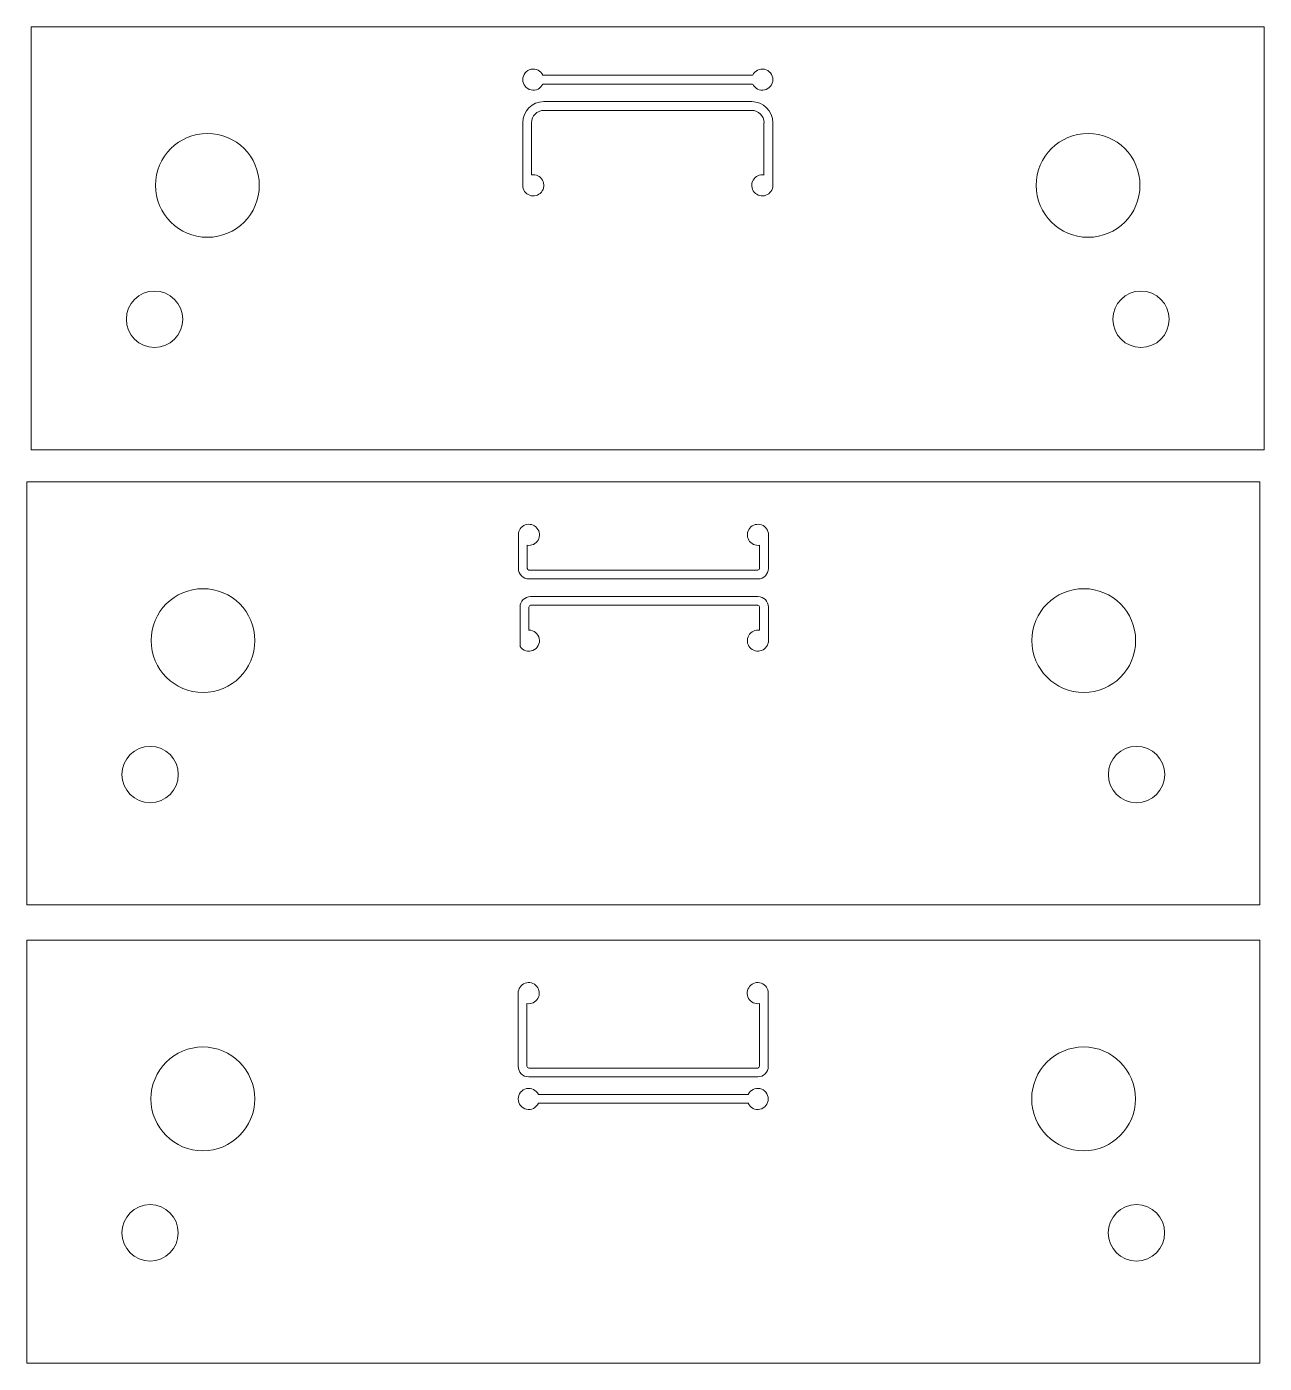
# Model space of a CAD drawing. Header units: inches. Extents: x 0 to 1.47, y 0 to 5.91.
# Drawn here: x 0.083 to 1.466, y 4.418 to 5.911 of the extents above; entities outside this region: 2.
import ezdxf

# ---------------------------------------------------------------- set-up
doc = ezdxf.new("R2010")
doc.units = ezdxf.units.IN
doc.header["$MEASUREMENT"] = 0
doc.styles.add('SLDTEXTSTYLE0', font='TXT', dxfattribs={"width": 0.7})

msp = doc.modelspace()

# ---------------------------------------------------------------- linework, layer by layer
at = {"color": 7, "linetype": 'Continuous', "lineweight": 15}
for p, q in [((1.4656, 5.9106), (0.0876, 5.9106)), ((0.0876, 5.9106), (0.0876, 5.4381)), ((1.4656, 5.4381), (1.4656, 5.9106)), ((0.8938, 5.8564), (0.6594, 5.8564)), ((0.6594, 5.8466), (0.8938, 5.8466)), ((0.8928, 5.8269), (0.6605, 5.8269)), ((0.6605, 5.8171), (0.8928, 5.8171)), ((0.6369, 5.8033), (0.6369, 5.7334)), ((0.6467, 5.745), (0.6467, 5.8033)), ((0.9065, 5.8033), (0.9065, 5.745)), ((0.9164, 5.7334), (0.9164, 5.8033)), ((0.0876, 5.4381), (1.4656, 5.4381)), ((1.4607, 5.4021), (0.0827, 5.4021)), ((0.0827, 5.4021), (0.0827, 4.9296)), ((1.4607, 4.9296), (1.4607, 5.4021)), ((0.632, 5.343), (0.632, 5.3056)), ((0.6418, 5.3056), (0.6418, 5.3314)), ((0.9016, 5.3314), (0.9016, 5.3056)), ((0.9115, 5.3056), (0.9115, 5.343)), ((0.8997, 5.3036), (0.6438, 5.3036)), ((0.6438, 5.2938), (0.8997, 5.2938)), ((0.8997, 5.2741), (0.6457, 5.2741)), ((0.6339, 5.2623), (0.6339, 5.2184)), ((0.6438, 5.2367), (0.6438, 5.2623)), ((0.6457, 5.2643), (0.8997, 5.2643)), ((0.9016, 5.2623), (0.9016, 5.2366)), ((0.9115, 5.2249), (0.9115, 5.2623)), ((0.0827, 4.9296), (1.4607, 4.9296)), ((1.4605, 4.8902), (0.0826, 4.8902)), ((0.0826, 4.8902), (0.0826, 4.4177)), ((1.4605, 4.4177), (1.4605, 4.8902)), ((0.6318, 4.8311), (0.6318, 4.7494)), ((0.9113, 4.7494), (0.9113, 4.8311)), ((0.6416, 4.7494), (0.6416, 4.8195)), ((0.9015, 4.8195), (0.9015, 4.7494)), ((0.8995, 4.7474), (0.6436, 4.7474)), ((0.6436, 4.7376), (0.8995, 4.7376)), ((0.8888, 4.7179), (0.6543, 4.7179)), ((0.6543, 4.7081), (0.8888, 4.7081)), ((0.0826, 4.4177), (1.4605, 4.4177))]:
    msp.add_line(p, q, dxfattribs=at)
for centre, radius in [((0.2845, 5.7334), 0.058), ((1.2687, 5.7334), 0.058), ((0.2254, 5.5838), 0.0315), ((1.3278, 5.5838), 0.0315), ((0.2796, 5.2249), 0.058), ((1.2638, 5.2249), 0.058), ((0.2205, 5.0753), 0.0315), ((1.3229, 5.0753), 0.0315), ((0.2794, 4.713), 0.058), ((1.2637, 4.713), 0.058), ((0.2204, 4.5634), 0.0315), ((1.3227, 4.5634), 0.0315)]:
    msp.add_circle(centre, radius, dxfattribs=at)
for centre, radius, start, end in [((0.6487, 5.8515), 0.0118, 24.6243, 335.3757), ((0.9046, 5.8515), 0.0118, 204.6243, 155.3757), ((0.6605, 5.8033), 0.0236, 90, 180), ((0.8928, 5.8033), 0.0236, 0, 90), ((0.6605, 5.8033), 0.0138, 90, 180), ((0.8928, 5.8033), 0.0138, 0, 90), ((0.6487, 5.7334), 0.0118, 180, 99.5941), ((0.9046, 5.7334), 0.0118, 80.4059, 0), ((0.6438, 5.343), 0.0118, 260.4059, 180), ((0.8997, 5.343), 0.0118, 0, 279.5941), ((0.6438, 5.3056), 0.0118, 180, 270), ((0.6438, 5.3056), 0.00197, 180, 270), ((0.8997, 5.3056), 0.0118, 270, 0), ((0.8997, 5.3056), 0.00197, 270, 0), ((0.6457, 5.2623), 0.0118, 90, 180), ((0.8997, 5.2623), 0.0118, 0, 90), ((0.6457, 5.2623), 0.00197, 90, 180), ((0.8997, 5.2623), 0.00197, 0, 90), ((0.6438, 5.2249), 0.0118, 213.5573, 90), ((0.8997, 5.2249), 0.0118, 80.4059, 0), ((0.6436, 4.8311), 0.0118, 260.4059, 180), ((0.8995, 4.8311), 0.0118, 0, 279.5941), ((0.6436, 4.7494), 0.0118, 180, 270), ((0.6436, 4.7494), 0.00197, 180, 270), ((0.8995, 4.7494), 0.0118, 270, 0), ((0.8995, 4.7494), 0.00197, 270, 0), ((0.6436, 4.713), 0.0118, 24.6243, 335.3757), ((0.8995, 4.713), 0.0118, 204.6243, 155.3757)]:
    msp.add_arc(centre, radius, start, end, dxfattribs=at)

# ---------------------------------------------------------------- texts
at = {"color": 7, "linetype": 'Continuous', "char_height": 0.1038, "attachment_point": 1, "style": 'SLDTEXTSTYLE0'}
for s, insert in [('SolidWorks Student Edition.', (0, 0.2895)), ('For Academic Use Only.', (0, 0.1338))]:
    msp.add_mtext(s, dxfattribs=dict(at, insert=insert))

doc.saveas('drawing.dxf')
